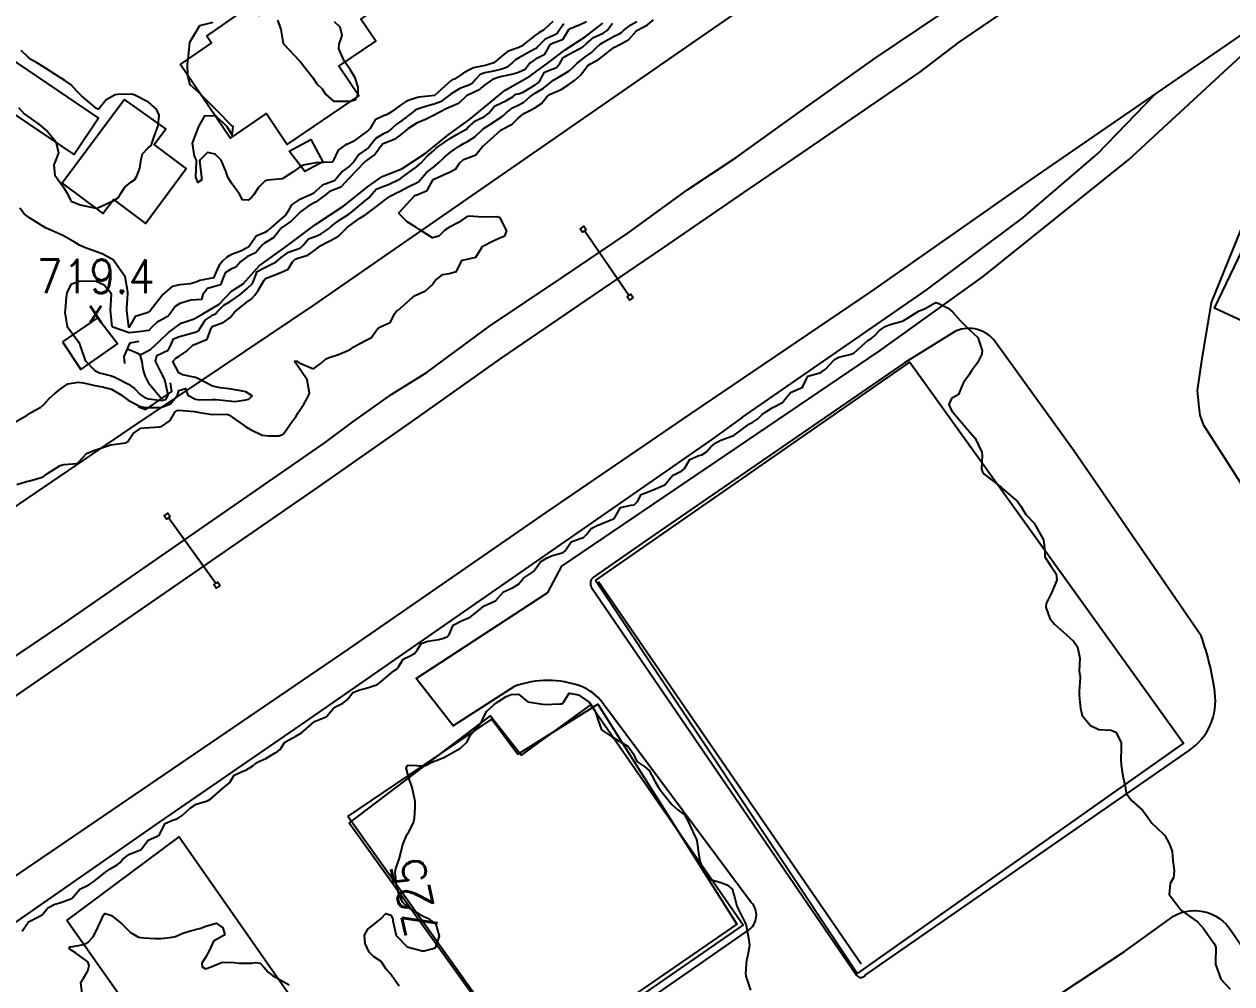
# Model space of a CAD drawing. Header units: metres. Extents: x 307586 to 320046, y 7427249 to 7434250.
# Drawn here: x 313080.1 to 313223.9, y 7432183.1 to 7432297.3 of the extents above; entities that cross this region are included whole.
import ezdxf
from ezdxf.enums import TextEntityAlignment as Align

# ---------------------------------------------------------------- set-up
doc = ezdxf.new("R2010")
doc.units = ezdxf.units.M
doc.header["$MEASUREMENT"] = 0
for name, color, linetype in [('Cotas', 45, 'Continuous'), ('Curvas de Nivel 1m', 11, 'Continuous'), ('Curvas de Nivel 5m', 15, 'Continuous'), ('Divisa', 42, 'FENCELINE2'), ('Edificações', 30, 'Continuous'), ('Hidrografia', 140, 'Continuous'), ('Linha Férrea', 20, 'Continuous'), ('Pontes_Viadutos_Tubos', 190, 'Continuous'), ('Pontos Cotados', 45, 'Continuous'), ('Portico', 45, 'Continuous'), ('Vias Primárias', 230, 'Continuous')]:
    doc.layers.add(name, color=color, linetype=linetype)
doc.styles.add('Style-STANDARD', font='STANDARD.shx')
doc.linetypes.add('FENCELINE2', pattern='A,0.25,-0.1,[132,ltypeshp.shx,S=0.1,R=0,X=-0.1,Y=0],-0.1,1', length=1.45)

# ---------------------------------------------------------------- blocks, each defined once
blk = doc.blocks.new('ELVTXT_97')
at = {"layer": 'Pontos Cotados', "linetype": 'Continuous', "style": 'Style-STANDARD'}
for s, height, p in [('719.4', 4, (0, 4)), ('x', 3, (0, 0))]:
    blk.add_text(s, height=height, dxfattribs=at).set_placement(p, align=Align.MIDDLE_CENTER)

msp = doc.modelspace()

# ---------------------------------------------------------------- linework, layer by layer
at = {"layer": 'Curvas de Nivel 1m', "flags": 128}
for points, elevation in [([(313079.05, 7432249.95), (313080.51, 7432250.79), (313080.88, 7432251.01), (313081.47, 7432251.37), (313082.13, 7432251.75), (313082.52, 7432252.1), (313083.11, 7432252.77), (313083.81, 7432253.34), (313084.55, 7432253.97), (313085.36, 7432254.51), (313086.56, 7432254.72), (313087.23, 7432254.63), (313088.55, 7432254.29), (313089.42, 7432254.15), (313090.55, 7432253.88), (313091.61, 7432253.25), (313092.53, 7432252.55), (313093.88, 7432251.86), (313094.52, 7432251.71), (313096.02, 7432251.69), (313096.52, 7432251.73), (313097.58, 7432252.13), (313098.41, 7432253.17), (313098.44, 7432253.27), (313098.55, 7432253.73), (313099.36, 7432253.96), (313099.65, 7432253.15), (313100.54, 7432252.7), (313101.05, 7432252.62), (313102.54, 7432252.64), (313103.01, 7432252.64), (313104.53, 7432252.47), (313105.21, 7432252.4), (313106.54, 7432252.6), (313106.9, 7432252.7), (313107.27, 7432253.06), (313106.55, 7432253.57), (313105.93, 7432253.69), (313104.55, 7432253.92), (313103.47, 7432254.02), (313102.55, 7432254.23), (313100.84, 7432255.14), (313100.56, 7432255.26), (313099, 7432255.59), (313098.57, 7432255.83), (313097.85, 7432257.18), (313098.21, 7432257.56), (313098.59, 7432257.8), (313099.42, 7432258.34), (313100.26, 7432259.15), (313100.61, 7432259.27), (313101.94, 7432259.81), (313102.42, 7432261.12), (313102.49, 7432261.27), (313102.64, 7432261.35), (313103.91, 7432261.84), (313104.65, 7432262.42), (313104.97, 7432262.79), (313105.23, 7432263.09), (313106.67, 7432264.23), (313107.17, 7432264.58), (313107.59, 7432265.06), (313108.05, 7432265.7), (313108.7, 7432266.86), (313108.87, 7432267.05), (313110.71, 7432267.77), (313111.56, 7432268.17), (313112.09, 7432269.01), (313112.39, 7432269.35), (313112.74, 7432269.47), (313113.91, 7432269.82), (313114.75, 7432270.43), (313115.45, 7432270.97), (313116.29, 7432271.42), (313116.76, 7432271.65), (313117.6, 7432272.11), (313118.41, 7432272.93), (313118.6, 7432273.12), (313118.79, 7432273.25), (313120.12, 7432274.24), (313120.8, 7432274.67), (313120.94, 7432274.76), (313121.15, 7432274.9), (313122.1, 7432275.6), (313122.82, 7432276.18), (313123.21, 7432276.49), (313123.8, 7432276.87), (313124.47, 7432277.22), (313124.83, 7432277.4), (313125.78, 7432277.9), (313126.85, 7432278.41), (313127.11, 7432278.57), (313127.32, 7432278.83), (313128.04, 7432279.64), (313128.87, 7432280.31), (313129.45, 7432280.8), (313130.17, 7432281.5), (313130.89, 7432282.09), (313131.31, 7432282.37), (313131.93, 7432282.77), (313132.54, 7432283.13), (313132.91, 7432283.33), (313133.78, 7432283.89), (313134.67, 7432284.74), (313134.8, 7432284.86), (313134.92, 7432284.94), (313135.54, 7432285.34), (313136.94, 7432286.24), (313137.21, 7432286.44), (313137.49, 7432286.7), (313138.29, 7432287.35), (313138.96, 7432287.66), (313139.63, 7432288.01), (313140.36, 7432288.67), (313140.98, 7432289.11), (313141.95, 7432289.68), (313142.99, 7432290.54), (313143.04, 7432290.59), (313143.14, 7432290.64), (313144.31, 7432291.32), (313145.01, 7432291.76), (313145.48, 7432292.15), (313145.93, 7432292.61), (313147.03, 7432293.51), (313147.68, 7432293.94), (313148.33, 7432294.58), (313148.7, 7432294.92), (313149.05, 7432295.12), (313150.32, 7432295.82), (313151.06, 7432296.21), (313151.27, 7432296.33), (313151.49, 7432296.54), (313152.37, 7432297.23), (313153.08, 7432297.61)], 722), ([(313079.26, 7432242.54), (313080.42, 7432242.87), (313080.82, 7432242.97), (313082.18, 7432243.36), (313082.36, 7432243.42), (313082.42, 7432243.45), (313082.82, 7432243.75), (313084.44, 7432244.77), (313084.86, 7432244.9), (313086.44, 7432245.04), (313086.62, 7432245.13), (313086.75, 7432245.31), (313087.55, 7432246.21), (313088.46, 7432246.58), (313090.46, 7432247.26), (313092.23, 7432247.47), (313092.47, 7432247.65), (313093.12, 7432248.59), (313094.03, 7432249.22), (313094.49, 7432249.27), (313096.31, 7432249.38), (313096.5, 7432249.41), (313097.54, 7432250.14), (313098.14, 7432251.17), (313098.35, 7432251.34), (313098.52, 7432251.39), (313100.44, 7432251.22), (313100.51, 7432251.2), (313100.84, 7432251.14), (313102.51, 7432250.87), (313104.29, 7432250.88), (313104.51, 7432250.83), (313105.31, 7432250.27), (313106.5, 7432249.44), (313107.08, 7432249.06), (313108.48, 7432248.39), (313109.22, 7432248.3), (313110.48, 7432248.33), (313110.99, 7432248.51), (313111.35, 7432249.01), (313111.8, 7432249.71), (313112.51, 7432250.67), (313112.74, 7432251), (313113.42, 7432252.1), (313113.97, 7432252.99), (313114.12, 7432253.41), (313113.84, 7432254.99), (313112.58, 7432256.85), (313112.46, 7432257), (313112.38, 7432257.21), (313112.59, 7432257.22), (313112.9, 7432257), (313114.58, 7432256.28), (313115.52, 7432256.97), (313116.06, 7432257.49), (313116.59, 7432257.7), (313117.56, 7432257.98), (313118.61, 7432258.42), (313118.94, 7432258.59), (313119.38, 7432258.92), (313120.62, 7432259.6), (313121.48, 7432260.03), (313122.08, 7432260.89), (313122.34, 7432261.18), (313122.64, 7432261.32), (313123.72, 7432261.8), (313124.28, 7432262.86), (313124.43, 7432263.1), (313124.67, 7432263.29), (313126.42, 7432264.83), (313126.68, 7432265.03), (313127.92, 7432265.59), (313128.7, 7432266.3), (313129.07, 7432266.8), (313129.98, 7432267.53), (313130.72, 7432267.63), (313131.62, 7432267.87), (313132.05, 7432268.77), (313132.27, 7432269.23), (313132.74, 7432269.3), (313133.9, 7432269.59), (313134.63, 7432270.74), (313134.66, 7432270.83), (313134.76, 7432270.89), (313135.96, 7432271.52), (313136.77, 7432271.88), (313137.36, 7432272.12), (313137.62, 7432272.7), (313136.8, 7432274.26), (313136.46, 7432274.38), (313134.8, 7432274.35), (313133.11, 7432274.44), (313132.8, 7432274.38), (313131.85, 7432273.71), (313130.79, 7432273.17), (313130.24, 7432272.79), (313129.49, 7432272.08), (313128.77, 7432271.89), (313127.26, 7432272.83), (313126.79, 7432273.15), (313125.73, 7432273.79), (313124.8, 7432274.74), (313124.77, 7432274.86), (313124.79, 7432274.88), (313124.8, 7432274.9), (313126.58, 7432276.83), (313126.72, 7432276.94), (313126.83, 7432276.97), (313128.13, 7432277.52), (313128.85, 7432278.81), (313130.86, 7432279.73), (313131.55, 7432280.09), (313131.97, 7432280.77), (313132.44, 7432281.21), (313132.88, 7432281.38), (313133.9, 7432281.74), (313134.71, 7432282.74), (313134.81, 7432282.84), (313134.9, 7432282.92), (313136.9, 7432284.71), (313136.92, 7432284.72), (313138.22, 7432285.41), (313138.94, 7432286.14), (313139.63, 7432286.68), (313140.5, 7432287.12), (313140.95, 7432287.37), (313141.73, 7432287.88), (313142.35, 7432288.65), (313142.7, 7432288.92), (313142.98, 7432289.06), (313144.09, 7432289.52), (313144.99, 7432290.12), (313145.64, 7432290.61), (313146.36, 7432291.24), (313147.02, 7432292.07), (313147.24, 7432292.37), (313147.57, 7432292.58), (313148.5, 7432293.11), (313149.03, 7432293.49), (313150.35, 7432294.55), (313151.05, 7432294.9), (313152.11, 7432295.47), (313153.02, 7432296.52), (313153.04, 7432296.54), (313153.06, 7432296.55), (313154.35, 7432297.23), (313155.08, 7432297.84)], 723), ([(313144.37, 7432297.33), (313143.89, 7432296.63), (313143.56, 7432296.14), (313143.06, 7432295.91), (313142.18, 7432295.52), (313141.31, 7432294.66), (313141.19, 7432294.51), (313141.04, 7432294.42), (313140.48, 7432294.11), (313139.03, 7432293.3), (313138.64, 7432293.08), (313138.25, 7432292.7), (313137.56, 7432292.16), (313137.01, 7432291.97), (313136, 7432291.73), (313135, 7432291.51), (313134.44, 7432291.31), (313133.91, 7432290.75), (313133.48, 7432290.26), (313132.99, 7432290.01), (313132.07, 7432289.68), (313130.98, 7432289.03), (313130.66, 7432288.78), (313129.69, 7432288.07), (313128.96, 7432287.78), (313128.19, 7432287.59), (313126.95, 7432287.2), (313126.7, 7432287.08), (313126.42, 7432286.84), (313124.93, 7432285.71), (313124.43, 7432285.36), (313123.89, 7432284.87), (313123.35, 7432284.44), (313122.92, 7432284.24), (313122.05, 7432283.75), (313121.37, 7432282.9), (313121.17, 7432282.63), (313120.9, 7432282.44), (313119.99, 7432281.81), (313119.38, 7432280.92), (313118.87, 7432280.39), (313118.01, 7432279.79), (313117.34, 7432278.95), (313117.11, 7432278.69), (313116.85, 7432278.58), (313115.68, 7432278.13), (313114.83, 7432277.4), (313114.62, 7432277.19), (313114.24, 7432276.99), (313113.26, 7432276.55), (313112.82, 7432276.37), (313111.99, 7432275.82), (313111.53, 7432275.01), (313111.24, 7432274.57), (313110.79, 7432274.2), (313109.47, 7432273.04), (313109.12, 7432272.7), (313108.78, 7432272.52), (313107.77, 7432272.06), (313107.1, 7432271.07), (313106.95, 7432270.87), (313106.75, 7432270.75), (313106.02, 7432270.35), (313104.74, 7432269.84), (313104.26, 7432269.59), (313103.76, 7432269.11), (313103.31, 7432268.53), (313102.7, 7432267.12), (313101.05, 7432266.79), (313100.7, 7432266.66), (313099.96, 7432266.41), (313098.69, 7432266.3), (313097.77, 7432266.1), (313096.68, 7432265.19), (313095.13, 7432263.21), (313094.87, 7432263), (313094.66, 7432262.92), (313093.36, 7432262.52), (313092.65, 7432261.24), (313092.6, 7432261.27), (313092.36, 7432263.24), (313092.38, 7432263.53), (313092.5, 7432265.24), (313092.5, 7432265.43), (313092.17, 7432267.25), (313090.73, 7432269.26), (313089.43, 7432269.97), (313088.74, 7432270.2), (313087.33, 7432270.72), (313086.75, 7432271.01), (313086.21, 7432271.32), (313084.77, 7432272.16), (313083.34, 7432272.79), (313082.78, 7432273.04), (313082.18, 7432273.37), (313080.79, 7432274.25), (313080.15, 7432274.74), (313079.64, 7432275.4)], 722), ([(313147.08, 7432297.58), (313146.41, 7432297.26), (313145.06, 7432296.72), (313144.99, 7432296.69), (313144.95, 7432296.62), (313144.22, 7432295.46), (313143.05, 7432294.99), (313142.79, 7432294.9), (313142.6, 7432294.64), (313142.04, 7432293.64), (313141.03, 7432293.14), (313140.34, 7432292.67), (313139.78, 7432291.91), (313139.01, 7432291.54), (313138.36, 7432291.34), (313137, 7432291.06), (313136.71, 7432291), (313135.88, 7432290.73), (313134.99, 7432290.1), (313134.25, 7432289.47), (313132.97, 7432288.86), (313132.9, 7432288.83), (313132.8, 7432288.76), (313131.86, 7432287.87), (313130.95, 7432287.47), (313130.47, 7432287.27), (313129.53, 7432286.8), (313128.94, 7432286.47), (313127.84, 7432285.92), (313126.93, 7432285.55), (313125.82, 7432284.85), (313124.92, 7432284.08), (313124.18, 7432283.6), (313122.9, 7432283.08), (313122.77, 7432283.01), (313122.67, 7432282.88), (313121.93, 7432281.85), (313120.88, 7432281.08), (313120.77, 7432281), (313120.68, 7432280.9), (313118.85, 7432278.98), (313118.83, 7432278.95), (313118.81, 7432278.93), (313117.84, 7432277.93), (313116.83, 7432277.5), (313116.44, 7432277.34), (313115.98, 7432276.96), (313114.81, 7432276.12), (313114.09, 7432275.71), (313113.07, 7432275), (313112.93, 7432274.87), (313112.8, 7432274.72), (313111.95, 7432273.85), (313110.78, 7432273.06), (313110.74, 7432273.02), (313109.87, 7432271.93), (313108.76, 7432271.26), (313108.62, 7432271.18), (313108.53, 7432271.05), (313107.7, 7432270.11), (313106.74, 7432269.65), (313105.95, 7432269.08), (313105.39, 7432268.42), (313104.72, 7432268.11), (313104.09, 7432267.73), (313103.83, 7432267.11), (313103.5, 7432266.3), (313102.69, 7432266.05), (313101.97, 7432265.85), (313101.43, 7432265.13), (313101.27, 7432264.55), (313100.68, 7432264.52), (313100, 7432264.47), (313098.67, 7432264.05), (313098.12, 7432263.72), (313097.75, 7432263.18), (313097.28, 7432262.56), (313096.65, 7432262.21), (313095.98, 7432261.86), (313095.32, 7432261.2), (313094.98, 7432260.86), (313094.63, 7432260.8), (313094.13, 7432260.72), (313092.63, 7432260.59), (313090.69, 7432261.26), (313090.63, 7432261.33), (313090.42, 7432263.26), (313090.54, 7432265.12), (313090.52, 7432265.26), (313089.67, 7432266.25), (313088.7, 7432266.7), (313087.26, 7432266.74), (313086.7, 7432266.67), (313085.69, 7432266.32), (313085.23, 7432265.32), (313085.16, 7432264.84), (313085.01, 7432263.33), (313085, 7432262.99), (313085.28, 7432261.32), (313086.61, 7432259.52), (313086.74, 7432259.31), (313086.79, 7432259.13), (313087.39, 7432257.3), (313088.57, 7432256.1), (313089.12, 7432255.83), (313090.56, 7432255.45), (313091.02, 7432255.26), (313092.56, 7432254.45), (313093.3, 7432253.97), (313093.96, 7432253.22), (313094.54, 7432252.85), (313095, 7432252.74), (313096.53, 7432252.54), (313097.04, 7432252.68), (313097.27, 7432253.18), (313096.94, 7432254.81), (313096.81, 7432255.19), (313096.57, 7432255.61), (313095.78, 7432257.2), (313095.93, 7432257.86), (313096.6, 7432258.18), (313097.28, 7432258.5), (313097.65, 7432259.18), (313097.94, 7432259.86), (313098.62, 7432260.12), (313099.96, 7432260.48), (313100.63, 7432260.69), (313100.93, 7432260.84), (313101.09, 7432261.14), (313101.69, 7432262.09), (313102.66, 7432262.71), (313102.93, 7432262.85), (313103.17, 7432263.11), (313103.91, 7432263.87), (313104.67, 7432264.3), (313105.82, 7432265.08), (313106.69, 7432265.84), (313107.31, 7432266.45), (313107.57, 7432267.06), (313107.9, 7432267.87), (313108.72, 7432268.31), (313110.13, 7432269.03), (313110.74, 7432269.54), (313111.6, 7432270.16), (313112.75, 7432270.58), (313113.05, 7432270.7), (313113.34, 7432270.99), (313114, 7432271.75), (313114.77, 7432272.05), (313115.44, 7432272.31), (313116.37, 7432272.96), (313116.79, 7432273.3), (313117.71, 7432274.02), (313118.8, 7432274.71), (313119.1, 7432274.93), (313120.82, 7432276.35), (313121.12, 7432276.6), (313121.37, 7432276.89), (313122.05, 7432277.68), (313122.84, 7432277.99), (313123.5, 7432278.22), (313124.81, 7432278.86), (313124.83, 7432278.88), (313124.85, 7432278.89), (313124.94, 7432278.95), (313126.87, 7432280.34), (313127.14, 7432280.56), (313127.4, 7432280.82), (313128.11, 7432281.59), (313128.9, 7432282.29), (313129.17, 7432282.53), (313129.5, 7432282.8), (313130.91, 7432283.75), (313131.56, 7432284.13), (313132.69, 7432284.76), (313132.83, 7432284.86), (313132.92, 7432284.96), (313133.88, 7432285.8), (313134.94, 7432286.33), (313135.47, 7432286.73), (313136.13, 7432287.54), (313136.96, 7432287.95), (313137.5, 7432288.17), (313138.34, 7432288.7), (313138.68, 7432288.99), (313138.98, 7432289.03), (313139.53, 7432289.23), (313140.99, 7432290.1), (313141.32, 7432290.32), (313141.58, 7432290.65), (313142.07, 7432291.59), (313143.01, 7432291.96), (313143.5, 7432292.15), (313143.93, 7432292.63), (313144.31, 7432293.35), (313145.03, 7432293.73), (313146.65, 7432294.6), (313147.05, 7432294.98), (313147.91, 7432295.72), (313149.06, 7432296.22), (313149.54, 7432296.56), (313150.19, 7432297.43)], 721), ([(313143.08, 7432297.61), (313142.58, 7432297.14), (313142.01, 7432296.65), (313141.43, 7432296.29), (313141.06, 7432296.05), (313139.35, 7432294.69), (313139.04, 7432294.54), (313137.7, 7432294.04), (313137.03, 7432293.53), (313136.04, 7432292.72), (313135.3, 7432292.45), (313135.02, 7432292.4), (313133.65, 7432292.12), (313133.01, 7432291.81), (313132.35, 7432291.42), (313131.36, 7432290.78), (313131.1, 7432290.67), (313130.99, 7432290.6), (313128.99, 7432288.81), (313127.18, 7432288.61), (313126.97, 7432288.59), (313125.67, 7432288.15), (313124.96, 7432287.68), (313124.48, 7432287.33), (313123.86, 7432286.87), (313123.28, 7432286.53), (313122.94, 7432286.39), (313121.92, 7432285.91), (313121.33, 7432284.9), (313121.13, 7432284.69), (313120.92, 7432284.53), (313119.33, 7432283.35), (313118.9, 7432283.13), (313118.75, 7432283.08), (313118.41, 7432282.93), (313117.54, 7432282.3), (313116.9, 7432280.95), (313116.82, 7432280.9), (313114.87, 7432280.8), (313113.36, 7432280.51), (313112.87, 7432280.24), (313112.15, 7432279.72), (313111.05, 7432279.02), (313110.93, 7432278.94), (313110.85, 7432278.91), (313109.15, 7432278.74), (313108.85, 7432278.65), (313108.03, 7432277.86), (313107.54, 7432277.06), (313107.21, 7432276.68), (313106.82, 7432276.35), (313106.13, 7432276.39), (313105.79, 7432277.09), (313104.84, 7432278.38), (313104.41, 7432279.1), (313104.15, 7432279.82), (313103.61, 7432281.11), (313102.88, 7432281.82), (313101.97, 7432282.05), (313101.04, 7432281.14), (313101.02, 7432280.99), (313101.26, 7432279.14), (313101.24, 7432278.75), (313100.84, 7432278.47), (313100.6, 7432279.14), (313100.68, 7432280.95), (313100.66, 7432281.14), (313100.44, 7432281.59), (313100.19, 7432283.15), (313100.92, 7432285.14), (313101.66, 7432286.4), (313102.94, 7432286.43), (313104.28, 7432285.11), (313104.91, 7432284.1), (313105.03, 7432285.1), (313104.97, 7432285.15), (313104.92, 7432285.18), (313103.01, 7432287.12), (313102.94, 7432287.19), (313100.97, 7432289.14), (313099.89, 7432290.07), (313099.63, 7432291.16), (313099.6, 7432292.57), (313099.67, 7432293.16), (313099.76, 7432293.89), (313099.85, 7432295.16), (313101.06, 7432297.14), (313102.66, 7432297.53)], 723), ([(313110.31, 7432297.8), (313110.6, 7432297.03), (313110.72, 7432296.69), (313110.98, 7432295.02), (313111, 7432294.98), (313111.04, 7432294.94), (313112.9, 7432293), (313113.02, 7432292.87), (313114.46, 7432290.99), (313114.99, 7432290.22), (313115.61, 7432289.6), (313116.01, 7432288.96), (313116.96, 7432288.13), (313117.75, 7432288.16), (313118.96, 7432288.15), (313119.59, 7432288.29), (313119.89, 7432288.92), (313119.89, 7432289.83), (313119.53, 7432290.92), (313119.01, 7432291.82), (313118.25, 7432292.94), (313117.62, 7432294.36), (313117.66, 7432294.94), (313118.02, 7432295.97), (313117.75, 7432296.94), (313117.07, 7432297.57)], 723), ([(313079.46, 7432287.4), (313080.16, 7432286.62), (313080.93, 7432286.08), (313081.92, 7432285.37), (313082.91, 7432284.53), (313083.93, 7432283.35), (313084.23, 7432282), (313084.01, 7432281.35), (313083.66, 7432280.55), (313083.81, 7432279.35), (313084.83, 7432277.9), (313085.19, 7432277.33), (313085.74, 7432276.26), (313086.81, 7432275.81), (313088.69, 7432275.41), (313088.8, 7432275.41), (313089.01, 7432275.49), (313090.81, 7432276.34), (313091.37, 7432276.7), (313091.7, 7432277.25), (313092.15, 7432277.93), (313092.84, 7432278.49), (313093.29, 7432278.79), (313093.55, 7432279.23), (313093.9, 7432280.19), (313094.07, 7432281.23), (313094.22, 7432281.89), (313094.89, 7432282.59), (313095.26, 7432282.85), (313095.4, 7432283.21), (313095.64, 7432283.94), (313096.11, 7432285.2), (313096.23, 7432286.49), (313095.9, 7432287.21), (313094.95, 7432288.02), (313093.33, 7432288.87), (313092.97, 7432288.96), (313091.28, 7432288.94), (313090.97, 7432288.88), (313089.92, 7432288.31), (313089.07, 7432287.29), (313088.94, 7432287.21), (313088.74, 7432287.29), (313086.96, 7432288.76), (313086.43, 7432289.32), (313085.75, 7432290.1), (313084.99, 7432290.62), (313083.78, 7432291.35), (313083, 7432291.88), (313081.72, 7432292.67), (313081.02, 7432293.08), (313080.63, 7432293.39), (313079.8, 7432294.16)], 722), ([(313079.89, 7432189.38), (313080.66, 7432190.5), (313081.79, 7432191.03), (313082.33, 7432191.35), (313082.98, 7432192.16), (313083.81, 7432192.58), (313084.38, 7432192.76), (313085.82, 7432193.28), (313085.84, 7432193.29), (313085.86, 7432193.31), (313086.77, 7432194.36), (313087.84, 7432194.9), (313088.45, 7432195.28), (313089.85, 7432196.45), (313090.35, 7432196.76), (313091.2, 7432197.25), (313091.56, 7432197.55), (313091.87, 7432197.89), (313092.6, 7432198.51), (313093.89, 7432199.02), (313094.03, 7432199.07), (313094.16, 7432199.21), (313094.9, 7432200.2), (313095.91, 7432200.65), (313096.24, 7432200.85), (313096.42, 7432201.18), (313096.92, 7432202.19), (313097.93, 7432202.62), (313098.35, 7432202.75), (313098.97, 7432203.15), (313099.95, 7432204.04), (313100.62, 7432204.47), (313101.96, 7432204.87), (313102.36, 7432205.11), (313103.98, 7432206.55), (313104.3, 7432206.77), (313104.62, 7432207.08), (313105.13, 7432207.94), (313106, 7432208.33), (313106.53, 7432208.54), (313107.36, 7432209.06), (313107.71, 7432209.36), (313108.02, 7432209.52), (313108.9, 7432209.92), (313110.03, 7432210.59), (313110.3, 7432210.74), (313110.62, 7432211.01), (313111.18, 7432211.87), (313112.05, 7432212.34), (313112.49, 7432212.56), (313113.17, 7432212.98), (313114.07, 7432213.78), (313114.72, 7432214.32), (313116.08, 7432214.89), (313116.13, 7432214.91), (313116.17, 7432214.95), (313117.06, 7432215.98), (313118.1, 7432216.49), (313118.61, 7432216.92), (313119.27, 7432217.76), (313120.12, 7432218.09), (313120.75, 7432218.27), (313122.13, 7432218.69), (313122.26, 7432218.75), (313122.39, 7432218.88), (313124.15, 7432220.35), (313124.45, 7432220.55), (313124.72, 7432220.84), (313125.28, 7432221.73), (313126.17, 7432222.16), (313126.61, 7432222.4), (313126.92, 7432222.82), (313127.4, 7432223.61), (313128.19, 7432223.88), (313129.51, 7432224.1), (313130.2, 7432224.29), (313130.54, 7432224.43), (313130.76, 7432224.77), (313131.21, 7432225.77), (313132.22, 7432226.31), (313133.25, 7432226.74), (313133.81, 7432227.16), (313134.24, 7432227.55), (313134.9, 7432228.07), (313136.25, 7432228.68), (313136.28, 7432228.69), (313136.3, 7432228.71), (313137.2, 7432229.77), (313138.27, 7432230.23), (313139.01, 7432230.68), (313139.58, 7432231.37), (313140.29, 7432231.85), (313140.76, 7432232.19), (313141.14, 7432232.65), (313141.63, 7432233.32), (313142.31, 7432233.75), (313142.93, 7432234.02), (313144.32, 7432234.45), (313144.55, 7432234.62), (313145.25, 7432235.7), (313146.35, 7432236.1), (313146.72, 7432236.21), (313147.1, 7432236.58), (313147.63, 7432237.31), (313148.36, 7432237.66), (313150.29, 7432238.46), (313150.37, 7432238.5), (313150.4, 7432238.52), (313150.41, 7432238.54), (313151.14, 7432239.78), (313152.39, 7432240.06), (313152.78, 7432240.12), (313153.17, 7432240.51), (313153.59, 7432241.33), (313154.41, 7432241.66), (313155.02, 7432241.89), (313156.42, 7432242.47), (313157.31, 7432243.59), (313158.44, 7432244.16), (313158.74, 7432244.45), (313159.38, 7432245.52), (313160.47, 7432245.98), (313160.83, 7432246.06), (313161.38, 7432246.41), (313161.88, 7432247.01), (313162.48, 7432247.48), (313163.07, 7432247.81), (313164.49, 7432248.3), (313164.66, 7432248.38), (313166.51, 7432249.74), (313166.89, 7432249.96), (313167.48, 7432250.34), (313168, 7432250.86), (313168.53, 7432251.21), (313169.2, 7432251.65), (313170.4, 7432252.3), (313170.54, 7432252.44), (313171.38, 7432253.46), (313172.56, 7432253.99), (313172.76, 7432254.08), (313172.88, 7432254.28), (313173.44, 7432255.42), (313174.59, 7432255.75), (313174.99, 7432255.85), (313175.52, 7432256.25), (313176.6, 7432257.4), (313177.13, 7432257.7), (313178.61, 7432258.03), (313178.94, 7432258.21), (313180.63, 7432259.69), (313180.93, 7432259.88), (313181.35, 7432260.17), (313181.95, 7432260.86), (313182.65, 7432261.32), (313183.23, 7432261.58), (313184.66, 7432261.96), (313184.79, 7432262), (313184.97, 7432262.14), (313186.67, 7432263.19), (313187.34, 7432263.44), (313188.53, 7432264.09), (313188.61, 7432264.16), (313188.68, 7432264.17), (313188.96, 7432264.09), (313190.13, 7432263.52), (313190.67, 7432263.09), (313191.58, 7432262.05), (313192.65, 7432260.97), (313193.66, 7432260.03), (313194.18, 7432258.46), (313194.13, 7432258.02), (313193.62, 7432257.01), (313192.91, 7432256.04), (313192.79, 7432255.84), (313192.59, 7432255.53), (313191.97, 7432254.65), (313191.68, 7432254.05), (313191.36, 7432253.24), (313190.55, 7432252.77), (313190.23, 7432252.06), (313190.53, 7432251.33), (313191.61, 7432250.05), (313192.5, 7432249.05), (313193.36, 7432248.03), (313194.14, 7432246.36), (313194.19, 7432246.02), (313194.12, 7432244.35), (313194.21, 7432244.02), (313194.44, 7432243.77), (313195.43, 7432243.01), (313196.43, 7432242.22), (313196.7, 7432241.99), (313198.4, 7432240.49), (313198.8, 7432239.96), (313199.39, 7432238.96), (313200.37, 7432237.94), (313201.5, 7432235.93), (313201.65, 7432234.61), (313201.65, 7432233.93), (313202.31, 7432232.9), (313202.99, 7432231.91), (313203.06, 7432231.14), (313202.56, 7432229.92), (313202.47, 7432229.72), (313202.27, 7432229.3), (313201.81, 7432228.37), (313201.75, 7432227.92), (313202.24, 7432226.6), (313202.78, 7432225.91), (313204.21, 7432224.65), (313205.04, 7432223.89), (313205.52, 7432223.2), (313205.8, 7432221.88), (313205.73, 7432220.31), (313205.8, 7432219.88), (313205.84, 7432219.57), (313205.72, 7432217.88), (313205.72, 7432217.47), (313205.91, 7432215.87), (313206.1, 7432215.04), (313207.08, 7432213.86), (313208.08, 7432213.37), (313209.55, 7432213.3), (313210.08, 7432213.05), (313210.75, 7432211.81), (313210.75, 7432211.12), (313210.71, 7432209.81), (313210.73, 7432209.11), (313210.93, 7432207.81), (313211.19, 7432206.62), (313211.33, 7432205.81), (313211.98, 7432204.94), (313213.26, 7432203.79), (313213.95, 7432202.86), (313214.39, 7432202.21), (313214.87, 7432201.77), (313215.93, 7432200.75), (313216.5, 7432199.74), (313216.8, 7432198.84), (313216.9, 7432197.74), (313217.04, 7432196.58), (313216.96, 7432195.74), (313216.55, 7432195.06), (313216.44, 7432193.74), (313217.82, 7432191.91), (313217.93, 7432191.83), (313218.09, 7432191.73), (313219.8, 7432190.49), (313220.52, 7432189.69), (313221.78, 7432187.96), (313221.94, 7432187.68), (313222.02, 7432187.43), (313221.97, 7432185.68), (313221.97, 7432185.45), (313222.58, 7432183.67), (313223.71, 7432182.48)], 724)]:
    msp.add_lwpolyline(points, dxfattribs=dict(at, elevation=elevation))
at = {"layer": 'Curvas de Nivel 5m', "elevation": 725, "flags": 128}
for points in [[(313124.79, 7432182.84), (313123.72, 7432184.35), (313123.46, 7432184.59), (313123.25, 7432184.86), (313122.63, 7432185.76), (313121.74, 7432186.37), (313121.23, 7432186.89), (313120.74, 7432187.91), (313120.65, 7432188.89), (313121.05, 7432189.62), (313121.79, 7432190.15), (313122.64, 7432190.87), (313123.2, 7432191.46), (313123.8, 7432191.29), (313124.05, 7432190.85), (313124.05, 7432190.59), (313124.44, 7432188.84), (313125.75, 7432187.51), (313127.52, 7432187.04), (313127.75, 7432187.03), (313129.13, 7432187.41), (313129.58, 7432188.78), (313129.2, 7432190.2), (313128.41, 7432190.8), (313127.8, 7432191.04), (313127.3, 7432191.31), (313125.81, 7432192.21), (313125.17, 7432192.84), (313124.7, 7432193.97), (313124.47, 7432194.84), (313124.31, 7432196.39), (313124.39, 7432196.84), (313124.78, 7432197.94), (313125.01, 7432198.84), (313125.17, 7432199.56), (313125.7, 7432200.83), (313125.77, 7432200.97), (313125.92, 7432201.2), (313126.49, 7432202.27), (313126.61, 7432202.82), (313126.71, 7432204.07), (313126.68, 7432204.82), (313126.32, 7432206.49), (313126.23, 7432206.83), (313125.99, 7432207.48), (313125.64, 7432208.83), (313125.77, 7432209.07), (313126.02, 7432209.12), (313127.76, 7432209.06), (313128.02, 7432209.11), (313128.69, 7432209.47), (313130.03, 7432210.02), (313130.53, 7432210.28), (313131.37, 7432210.77), (313131.8, 7432211), (313132.04, 7432211.11), (313132.88, 7432211.91), (313133.28, 7432212.74), (313134.07, 7432213.65), (313134.57, 7432214.23), (313134.78, 7432214.72), (313135.24, 7432215.57), (313136.11, 7432216.35), (313136.33, 7432216.49), (313136.63, 7432216.7), (313137.52, 7432217.29), (313138.12, 7432217.54), (313139.01, 7432217.56), (313140.11, 7432216.66), (313142.11, 7432216.36), (313143.9, 7432216.41), (313144.11, 7432216.42), (313144.25, 7432216.46), (313144.35, 7432216.61), (313145.04, 7432217.68), (313146.12, 7432217.51), (313147.44, 7432216.58), (313148.1, 7432215.55), (313148.36, 7432214.84), (313148.44, 7432214.56), (313148.87, 7432213.35), (313150.06, 7432212.54), (313152.05, 7432211.36), (313152.63, 7432210.51), (313153.07, 7432209.56), (313154.02, 7432208.91), (313154.53, 7432208.48), (313155.23, 7432207.24), (313155.65, 7432206.47), (313155.99, 7432206.04), (313157.24, 7432204.46), (313157.96, 7432203.8), (313158.74, 7432203.23), (313159.17, 7432202.43), (313159.92, 7432200.82), (313160.14, 7432200.42), (313160.22, 7432200.11), (313160.45, 7432198.41), (313160.57, 7432197.73), (313161.02, 7432196.41), (313161.86, 7432195.54), (313163.06, 7432195.18), (313163.85, 7432194.89), (313164.42, 7432194.36), (313164.72, 7432193.47), (313165, 7432192.36), (313165.8, 7432190.67), (313165.98, 7432190.35), (313166.08, 7432190.06), (313166.41, 7432188.34), (313166.5, 7432187.61), (313166.25, 7432186.34), (313166.15, 7432185.95), (313166.02, 7432184.35), (313166.07, 7432184), (313166.62, 7432182.34)], [(313087.06, 7432181.92), (313086.88, 7432183.3), (313087.22, 7432183.78), (313087.72, 7432184.66), (313087.87, 7432185.29), (313087.86, 7432185.42), (313087.73, 7432185.71), (313086.27, 7432186.78), (313085.74, 7432187.11), (313085.5, 7432187.31), (313085.57, 7432187.49), (313085.75, 7432187.51), (313087.25, 7432187.8), (313087.75, 7432188.05), (313088.35, 7432188.69), (313088.69, 7432189.28), (313089.38, 7432190.86), (313089.58, 7432191.26), (313089.67, 7432191.38), (313089.8, 7432191.48), (313090.56, 7432191.25), (313091.78, 7432190.24), (313092.28, 7432189.73), (313092.81, 7432189.22), (313093.76, 7432188.66), (313094.39, 7432188.58), (313095.76, 7432188.49), (313096.44, 7432188.51), (313097.77, 7432188.65), (313098.18, 7432188.75), (313099.03, 7432189.15), (313099.78, 7432189.38), (313101.17, 7432189.74), (313101.78, 7432189.98), (313103, 7432190.32), (313103.78, 7432189.78), (313103.99, 7432189.09), (313103.98, 7432188.88), (313103.77, 7432188.76), (313102.69, 7432188.17), (313102.19, 7432187.11), (313101.73, 7432186.24), (313101.28, 7432185.58), (313101.34, 7432185.12), (313101.72, 7432184.89), (313102.42, 7432185.11), (313103.73, 7432185.67), (313105.15, 7432185.66), (313105.73, 7432185.56), (313107.24, 7432185.55), (313107.73, 7432185.64), (313108.24, 7432185.55), (313108.72, 7432185.04), (313109.18, 7432184.49), (313109.71, 7432184.08), (313111.7, 7432183)]]:
    msp.add_lwpolyline(points, dxfattribs=at)
at = {"layer": 'Divisa'}
msp.add_lwpolyline([(313043, 7432215.34), (313092.76, 7432249.18), (313114.62, 7432263.85), (313161.59, 7432296.4), (313199.2, 7432322.3), (313236.08, 7432348.51), (313270.54, 7432372.9), (313312.95, 7432405.21), (313340.98, 7432429.1), (313354.78, 7432443.06), (313372.34, 7432460.82), (313388.36, 7432476.29), (313405.65, 7432495.73), (313418.64, 7432510.59)], dxfattribs=at)
at = {"layer": 'Edificações'}
for points in [[(313098.72, 7432292.6), (313104.72, 7432283.76), (313108.99, 7432286.66), (313111.47, 7432283), (313120, 7432288.79), (313117.61, 7432292.31), (313122.02, 7432295.29), (313120.24, 7432297.91), (313124.61, 7432300.88), (313121.64, 7432305.25), (313117.19, 7432302.23), (313116.14, 7432303.76), (313109.8, 7432299.46), (313108.13, 7432298.34), (313107.26, 7432299.64), (313101.88, 7432295.9), (313102.46, 7432295.07), (313098.75, 7432292.55)], [(313074.31, 7432296.04), (313089.01, 7432286.11), (313086.08, 7432281.78), (313071.1, 7432291.91), (313074.31, 7432296.04)], [(313092.08, 7432288.36), (313084.66, 7432278.39), (313089.53, 7432274.77), (313090.77, 7432276.44), (313094.58, 7432273.6), (313099.45, 7432280.14), (313095.62, 7432282.99), (313097.01, 7432284.86), (313092.08, 7432288.36)], [(313111.71, 7432282.21), (313114.27, 7432283.6), (313115.7, 7432280.94), (313113.54, 7432279.78), (313111.71, 7432282.21)], [(313228.47, 7432277.31), (313243.05, 7432270.5), (313236.59, 7432256.65), (313221.86, 7432263.52), (313228.47, 7432277.31)], [(313084.7, 7432259.49), (313086.88, 7432256.21), (313091.25, 7432259.25), (313088.87, 7432262.38)], [(313148.14, 7432231.12), (313185.58, 7432257.1), (313218.17, 7432211.75), (313179.29, 7432184.33)], [(313118.69, 7432203), (313135.8, 7432214.62), (313138.93, 7432210.42), (313148.43, 7432216.37), (313165, 7432190.22), (313140.06, 7432173.02)], [(313147.57, 7432216.29), (313139.3, 7432210.3), (313135.6, 7432214.98), (313118.84, 7432202.26), (313140.28, 7432172.46), (313165.74, 7432190.08)], [(313085.23, 7432190.66), (313098.58, 7432200.58), (313121.59, 7432167.73), (313108.09, 7432158.23)]]:
    msp.add_lwpolyline(points, close=True, dxfattribs=at)
msp.add_lwpolyline([(313179.77, 7432185.45), (313148.5, 7432230.96)], dxfattribs=at)
at = {"layer": 'Hidrografia'}
for points in [[(313093.96, 7432257.94), (313095.2, 7432258.59), (313096.29, 7432259.61), (313097.32, 7432260.63), (313098.85, 7432261.73), (313100.38, 7432262.24), (313101.4, 7432262.82), (313103.37, 7432263.99), (313104.83, 7432265.52), (313106.21, 7432266.39), (313108.14, 7432268.54), (313111.07, 7432270.64), (313112.59, 7432271.81), (313114.81, 7432273.45), (313118.2, 7432275.67), (313121.12, 7432278.01), (313122.76, 7432279.17), (313125.1, 7432280.11), (313128.02, 7432281.98), (313130.59, 7432284.08), (313133.17, 7432285.95), (313137.42, 7432289.46), (313140.35, 7432291.1), (313142.57, 7432292.74), (313144.56, 7432294.27), (313146.91, 7432295.79), (313149.02, 7432297.43)], [(313096.49, 7432252.74), (313095.05, 7432254.44), (313094.54, 7432255.46), (313094.33, 7432256.26), (313094.18, 7432257.13), (313093.96, 7432257.94), (313093.74, 7432258.08), (313092.44, 7432258.65)]]:
    msp.add_lwpolyline(points, dxfattribs=at)
at = {"layer": 'Linha Férrea'}
for points in [[(313159.55, 7432250.99), (313180.93, 7432265.46), (313200.14, 7432278.91), (313226.73, 7432297.17), (313255.26, 7432316.9), (313291.45, 7432342.73), (313314.18, 7432359.07), (313323.69, 7432366.58), (313342.43, 7432383.05), (313369.54, 7432407.75), (313382.18, 7432418.98), (313394.74, 7432429.79), (313406.43, 7432440.49), (313411.28, 7432445.19), (313420.25, 7432455.02), (313442.08, 7432481.4), (313457.05, 7432499.23), (313482.57, 7432528.9), (313514.37, 7432566.53), (313535.05, 7432591.5)], [(313061.18, 7432210.03), (313084.64, 7432225.82), (313115.96, 7432247.54), (313119.27, 7432250), (313119.27, 7432250), (313123.92, 7432253.27), (313128.14, 7432255.91), (313132.35, 7432259.02), (313135.55, 7432261.38), (313144.2, 7432267.18), (313152.01, 7432272.43), (313159.15, 7432277.65), (313164.9, 7432281.44), (313173.65, 7432287.7), (313181.43, 7432293.27), (313189.17, 7432298.44), (313194.81, 7432302.57), (313202.87, 7432307.92), (313209.58, 7432312.72), (313216.43, 7432317.24), (313220.45, 7432320.29), (313224.56, 7432322.92)], [(313067.03, 7432209.01), (313115.13, 7432242.21), (313126.27, 7432250), (313137.01, 7432257.59), (313147.99, 7432265.09), (313156.16, 7432270.67), (313165.83, 7432277.28), (313172.75, 7432282), (313172.75, 7432282), (313178.71, 7432286.07), (313186.78, 7432291.58), (313191.44, 7432295.18), (313199.16, 7432300.45), (313202.8, 7432302.93), (313207.42, 7432306.08), (313211.19, 7432308.9), (313216.08, 7432312.55), (313221.64, 7432315.99), (313223.91, 7432317.89), (313228.2, 7432320.78)], [(313165.65, 7432250.54), (313187.54, 7432265.64), (313199.03, 7432274.26), (313207.93, 7432281.86), (313214.75, 7432288.94)]]:
    msp.add_lwpolyline(points, dxfattribs=at)
for points in [[(312831.22, 7432081.47), (312838.5, 7432083.69), (312855.22, 7432088.46, -0.017666), (312865.88, 7432091.09, 0.009391), (312870.76, 7432092.21), (312885.4, 7432096.7, 0.010973), (312897.3, 7432100.63), (312907.86, 7432104.44, -0.031419), (312912.5, 7432106.32), (312947.48, 7432122.34), (312960.11, 7432129.65, -0.021992), (312971, 7432135.31, -0.013948), (312979.37, 7432138.93), (312992.03, 7432144.77), (313014.43, 7432155.67, 0.020805), (313017.74, 7432157.46, -0.001658), (313030.08, 7432164.73, -0.005063), (313046.28, 7432173.99, 0.015456), (313050.27, 7432176.38), (313075.04, 7432193.18), (313118.77, 7432222.93), (313142.27, 7432239.19), (313159.55, 7432250.99)], [(313165.65, 7432250.54), (313162.18, 7432248.02), (313138.27, 7432231.44), (313113.65, 7432214.32), (313096.21, 7432202.36), (313071.32, 7432185.05), (313058.84, 7432176.75, -0.019286), (313055.3, 7432174.58, -0.043446), (313048.55, 7432171.55, 0.029573), (313039.01, 7432167.57, -0.005161), (313017.74, 7432157.46, 17.307932)]]:
    msp.add_lwpolyline(points, format="xyb", dxfattribs=at)
at = {"layer": 'Pontes_Viadutos_Tubos'}
for points in [[(313092.12, 7432256.92), (313092.05, 7432257.76), (313092.76, 7432259.39), (313093.82, 7432259.6)], [(313093.76, 7432251.78), (313094.64, 7432251.47), (313097.73, 7432253.59), (313097.55, 7432254.61)]]:
    msp.add_lwpolyline(points, dxfattribs=at)
at = {"layer": 'Portico'}
for points in [[(313147.06, 7432272.87), (313146.61, 7432272.54), (313146.33, 7432272.93), (313146.78, 7432273.26)], [(313152.64, 7432264.79), (313152.19, 7432264.46), (313151.91, 7432264.85), (313152.36, 7432265.18)], [(313097.53, 7432238.71), (313097.08, 7432238.39), (313096.8, 7432238.78), (313097.24, 7432239.1)], [(313103.47, 7432230.52), (313103.02, 7432230.19), (313102.74, 7432230.58), (313103.19, 7432230.91)]]:
    msp.add_lwpolyline(points, close=True, dxfattribs=at)
for points in [[(313152.13, 7432265.01), (313146.84, 7432272.7)], [(313102.96, 7432230.75), (313097.31, 7432238.55)]]:
    msp.add_lwpolyline(points, dxfattribs=at)
at = {"layer": 'Vias Primárias'}
msp.add_lwpolyline([(313140.18, 7432171.27), (313166.37, 7432189.49, 0.460538), (313166.7, 7432192.8), (313149, 7432216.55, 0.14465), (313146.4, 7432218.51, 0.179876), (313138.57, 7432218.51), (313131.23, 7432213.8), (313126.83, 7432219.45), (313142.47, 7432229.66), (313144.15, 7432232.82), (313182.05, 7432258.48), (313194.31, 7432267.28), (313211.59, 7432281.15), (313225.48, 7432293.98)], format="xyb", dxfattribs=at)
msp.add_lwpolyline([(313140.18, 7432171.27), (313166.37, 7432189.49, 0.460538), (313166.7, 7432192.8), (313149, 7432216.55, 0.14465), (313146.4, 7432218.51, 0.179876), (313138.57, 7432218.51), (313131.23, 7432213.8), (313126.83, 7432219.45), (313142.47, 7432229.66), (313144.15, 7432232.82), (313182.05, 7432258.48), (313194.31, 7432267.28), (313211.59, 7432281.15), (313225.48, 7432293.98)], format="xyb", dxfattribs=at)
for points in [[(313220.5, 7432249.66), (313237.91, 7432222.46), (313239.26, 7432220.69, 0.398608), (313241.18, 7432220.38), (313256.11, 7432230.2, -0.388201), (313258.72, 7432229.78, -0.034594), (313259.87, 7432228.11, 0.39142), (313260.92, 7432227.79), (313277.68, 7432239.63, 0.344351), (313278.62, 7432242.78), (313269.29, 7432256.25), (313249.93, 7432284.44), (313244.92, 7432291.7, 0.41518), (313242.6, 7432292.12), (313229.71, 7432283.25), (313226.43, 7432276.47), (313221.46, 7432264.2), (313220.3, 7432257.23), (313219.77, 7432253.73), (313219.98, 7432251.73), (313220.09, 7432250.78)], [(313220.5, 7432249.66), (313237.91, 7432222.46), (313239.26, 7432220.69, 0.398608), (313241.18, 7432220.38), (313256.11, 7432230.2, -0.388201), (313258.72, 7432229.78, -0.034594), (313259.87, 7432228.11, 0.39142), (313260.92, 7432227.79), (313277.68, 7432239.63, 0.344351), (313278.62, 7432242.78), (313269.29, 7432256.25), (313249.93, 7432284.44), (313244.92, 7432291.7, 0.41518), (313242.6, 7432292.12), (313229.71, 7432283.25), (313226.43, 7432276.47), (313221.46, 7432264.2), (313220.3, 7432257.23), (313219.77, 7432253.73), (313219.98, 7432251.73), (313220.09, 7432250.78)], [(313147.68, 7432230.28), (313179.24, 7432184.12, 0.527661), (313180.26, 7432184.12), (313218.83, 7432210.88, 0.28086), (313221.89, 7432217.78, 0.054227), (313220.25, 7432224.5), (313205.15, 7432246.49), (313195.79, 7432259.47, 0.352051), (313191.03, 7432260.78), (313184.94, 7432257.01), (313154.57, 7432236.16), (313147.94, 7432231.51, 0.394198)], [(313147.68, 7432230.28), (313179.24, 7432184.12, 0.527661), (313180.26, 7432184.12), (313218.83, 7432210.88, 0.28086), (313221.89, 7432217.78, 0.054227), (313220.25, 7432224.5), (313205.15, 7432246.49), (313195.79, 7432259.47, 0.352051), (313191.03, 7432260.78), (313184.94, 7432257.01), (313154.57, 7432236.16), (313147.94, 7432231.51, 0.394198)], [(313223.85, 7432189.36), (313248.5, 7432153.24), (313253.57, 7432145.73, -0.427434), (313251.18, 7432139.11), (313236.67, 7432129.17), (313233.28, 7432126.84), (313230.38, 7432124.86), (313228.61, 7432123.64, -0.471534), (313221.66, 7432125.64), (313214.39, 7432135.65), (313206.2, 7432147.14), (313197.73, 7432159.02), (313195.93, 7432161.53), (313191.15, 7432168.24, -0.401015), (313191.95, 7432173.79), (313199.69, 7432179.41), (313211.14, 7432186.96), (313216.51, 7432190.86, -0.441022)], [(313223.85, 7432189.36), (313248.5, 7432153.24), (313253.57, 7432145.73, -0.427434), (313251.18, 7432139.11), (313236.67, 7432129.17), (313233.28, 7432126.84), (313230.38, 7432124.86), (313228.61, 7432123.64, -0.471534), (313221.66, 7432125.64), (313214.39, 7432135.65), (313206.2, 7432147.14), (313197.73, 7432159.02), (313195.93, 7432161.53), (313191.15, 7432168.24, -0.401015), (313191.95, 7432173.79), (313199.69, 7432179.41), (313211.14, 7432186.96), (313216.51, 7432190.86, -0.441022)]]:
    msp.add_lwpolyline(points, format="xyb", close=True, dxfattribs=at)

# ---------------------------------------------------------------- block references
at = {"layer": 'Pontos Cotados', "linetype": 'Continuous'}
msp.add_blockref('ELVTXT_97', (313088.66, 7432263.29, 719.42), dxfattribs=at)

# ---------------------------------------------------------------- texts
at = {"layer": 'Cotas', "style": 'Style-STANDARD'}
msp.add_text('725', height=4, rotation=102.584, dxfattribs=at).set_placement((313126.62, 7432193.39, 725), align=Align.MIDDLE_CENTER)

doc.saveas('drawing.dxf')
